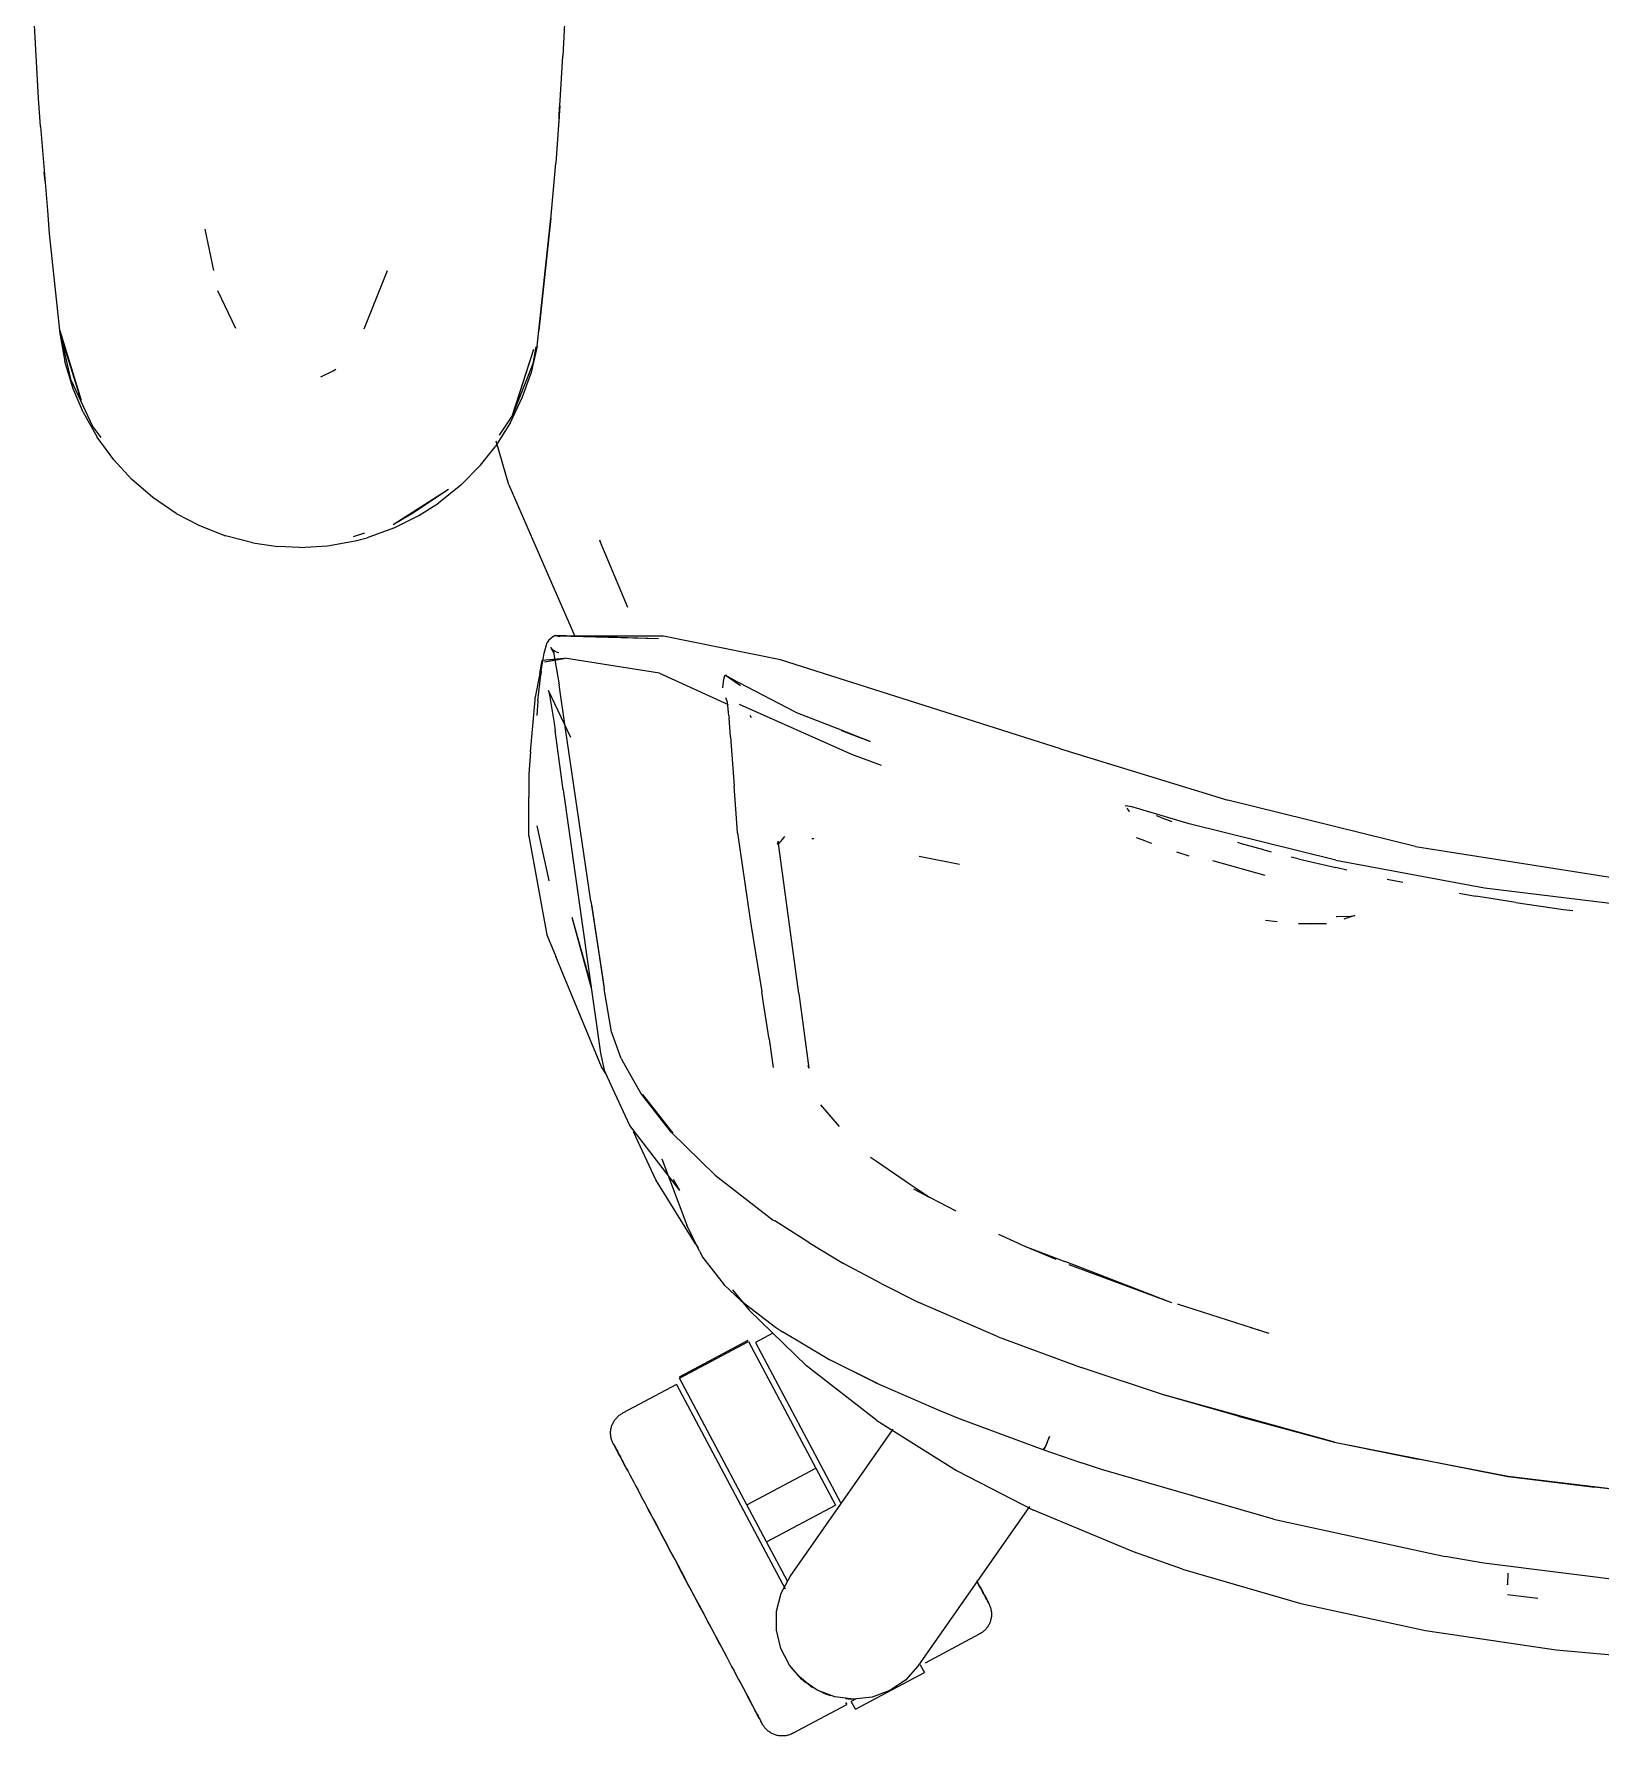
# Model space of a CAD drawing. Header units: millimetres. Extents: x 90978 to 295199, y -4084 to 97293.
# Drawn here: x 165506.9 to 165787.8, y 19747.1 to 20052.2 of the extents above; entities that cross this region are included whole.
import ezdxf

# ---------------------------------------------------------------- set-up
doc = ezdxf.new("R2010")
doc.units = ezdxf.units.MM
doc.header["$MEASUREMENT"] = 0
doc.layers.add('G-IMPT', color=8, linetype='CONTINUOUS', lineweight=9)
doc.layers.add('I-FURN', color=8, linetype='CONTINUOUS', lineweight=9)

msp = doc.modelspace()

# ---------------------------------------------------------------- linework, layer by layer
at = {"layer": 'G-IMPT'}
for p, q in [((165602.23, 20059.55), (165601.7, 20048.24)), ((165507.67, 20040.75), (165506.86, 20054.89)), ((165601.13, 20039.37), (165601.7, 20048.24)), ((165508, 20035.67), (165507.67, 20040.75)), ((165601.13, 20039.37), (165600.41, 20029.08)), ((165601, 20037.33), (165601.09, 20039.23)), ((165601, 20037.33), (165600.87, 20035.91)), ((165508, 20035.67), (165509.25, 20020.61)), ((165508.65, 20027.48), (165508.82, 20025.81)), ((165599.42, 20017.69), (165600.41, 20029.08)), ((165509.25, 20020.61), (165509.59, 20016.48)), ((165597.07, 19996.25), (165599.52, 20019.2)), ((165597.07, 19996.25), (165599.42, 20017.69)), ((165599.52, 20019.2), (165597.4, 19999.07)), ((165509.59, 20016.48), (165511.5, 19998.55)), ((165537.47, 20017.27), (165539.04, 20009.83)), ((165570.17, 20009.77), (165566.02, 19999.34)), ((165543.07, 19999.44), (165539.81, 20006.22)), ((165511.5, 19999.07), (165515.33, 19986.6)), ((165511.5, 19999.07), (165512.42, 19995.75)), ((165511.5, 19998.55), (165512.4, 19993.51)), ((165513.54, 19990.1), (165511.63, 19998.5)), ((165597.07, 19996.25), (165595.91, 19991.29)), ((165597.07, 19996.25), (165597.4, 19999.07)), ((165513.86, 19988.65), (165512.4, 19993.51)), ((165515.33, 19986.6), (165512.42, 19995.75)), ((165592.67, 19983.9), (165596.48, 19995.75)), ((165593.57, 19986.6), (165596.48, 19995.75)), ((165596.85, 19996.17), (165596.27, 19993.12)), ((165513.54, 19990.1), (165517.28, 19982.03)), ((165558.28, 19990.8), (165560.5, 19991.82)), ((165560.5, 19991.82), (165560.95, 19992.12)), ((165596.27, 19993.12), (165592.67, 19983.9)), ((165594.46, 19987.16), (165595.91, 19991.29)), ((165515.67, 19984.41), (165513.86, 19988.65)), ((165592.27, 19982.57), (165594.46, 19987.16)), ((165515.67, 19984.41), (165518.19, 19979.97)), ((165592.67, 19983.9), (165593.57, 19986.6)), ((165518.88, 19979.92), (165517.28, 19982.03)), ((165592.27, 19982.57), (165589.54, 19978.25)), ((165592.67, 19983.9), (165590.25, 19980.32)), ((165521.18, 19975.88), (165518.19, 19979.97)), ((165586.92, 19974.94), (165589.54, 19978.25)), ((165591.99, 19971.41), (165589.73, 19979.24)), ((165521.18, 19975.88), (165524.35, 19972.45)), ((165583.37, 19971.34), (165586.92, 19974.94)), ((165528.18, 19969.12), (165524.35, 19972.45)), ((165532.35, 19966.29), (165528.18, 19969.12)), ((165571.24, 19964.29), (165581.19, 19970.61)), ((165574.92, 19966.45), (165581.19, 19970.61)), ((165583.37, 19971.34), (165579.4, 19968.15)), ((165591.99, 19971.41), (165596.85, 19960.29)), ((165532.35, 19966.29), (165536.51, 19964.1)), ((165571.24, 19964.29), (165574.92, 19966.45)), ((165571.34, 19963.64), (165575.85, 19965.88)), ((165575.85, 19965.88), (165579.4, 19968.15)), ((165536.51, 19964.1), (165541.22, 19962.27)), ((165566.13, 19962.73), (165564.1, 19962.11)), ((165571.34, 19963.64), (165566.57, 19961.93)), ((165546.09, 19961.01), (165541.22, 19962.27)), ((165546.09, 19961.01), (165550.6, 19960.36)), ((165554.45, 19960.19), (165550.6, 19960.36)), ((165554.45, 19960.19), (165559.49, 19960.49)), ((165559.49, 19960.49), (165564.44, 19961.36)), ((165564.44, 19961.36), (165566.57, 19961.93)), ((165596.85, 19960.29), (165600.27, 19952.46)), ((165608.27, 19961.52), (165608.37, 19961.25)), ((165613.3, 19949.39), (165608.37, 19961.25)), ((165600.27, 19952.46), (165603.83, 19944.29)), ((165600.28, 19944.42), (165599.71, 19944.03)), ((165600.28, 19944.42), (165601.15, 19944.23)), ((165618.84, 19943.81), (165600.4, 19944.4)), ((165600.4, 19944.4), (165600.86, 19944.3)), ((165598.34, 19941.25), (165598.89, 19943.12)), ((165599.21, 19943.66), (165598.89, 19943.12)), ((165599.21, 19943.66), (165599.71, 19944.03)), ((165599.93, 19941.76), (165599.54, 19942.27)), ((165600.1, 19941.17), (165599.54, 19942.27)), ((165600.1, 19941.17), (165599.93, 19941.79)), ((165599.93, 19941.79), (165601.04, 19935.52)), ((165600.47, 19941.44), (165599.93, 19941.76)), ((165600.47, 19941.44), (165600.97, 19941.37)), ((165618.84, 19943.81), (165600.86, 19944.3)), ((165619.73, 19944.25), (165600.86, 19944.3)), ((165600.86, 19944.3), (165601.03, 19944.26)), ((165601.15, 19944.23), (165601.03, 19944.26)), ((165640.68, 19940.06), (165619.73, 19944.25)), ((165597.55, 19937.56), (165597.99, 19939.89)), ((165597.81, 19937.98), (165598.34, 19941.25)), ((165601.94, 19940.28), (165597.99, 19939.89)), ((165598.4, 19939.65), (165601.98, 19940.34)), ((165598.4, 19939.65), (165601.94, 19940.28)), ((165619.03, 19937.62), (165601.98, 19940.34)), ((165690.93, 19924.07), (165640.68, 19940.06)), ((165597.55, 19937.56), (165596.74, 19933.31)), ((165597.21, 19932.68), (165597.73, 19937.36)), ((165597.81, 19937.98), (165597.73, 19937.36)), ((165602.15, 19927.67), (165601.04, 19935.52)), ((165619.03, 19937.62), (165631.32, 19932.04)), ((165630.39, 19935.02), (165630.56, 19936.54)), ((165630.56, 19936.54), (165630.71, 19937.23)), ((165630.71, 19937.23), (165630.84, 19937.26)), ((165630.84, 19937.26), (165631, 19937.29)), ((165630.84, 19937.26), (165633.54, 19935.42)), ((165630.84, 19937.26), (165633.29, 19935.91)), ((165643.4, 19930.63), (165633.29, 19935.91)), ((165595.89, 19923.52), (165596.7, 19932.84)), ((165596.7, 19932.84), (165596.74, 19933.31)), ((165597.21, 19932.68), (165597, 19930.08)), ((165603.13, 19926.12), (165599.13, 19934.55)), ((165599.13, 19934.55), (165599.27, 19933.69)), ((165599.27, 19933.69), (165600.11, 19928.67)), ((165630.87, 19933.28), (165631.15, 19932.51)), ((165631.17, 19932.44), (165631.15, 19932.51)), ((165631.45, 19929.98), (165631.17, 19932.44)), ((165631.45, 19929.98), (165631.5, 19929.61)), ((165631.75, 19926.2), (165631.5, 19929.61)), ((165653.51, 19923.08), (165633.35, 19932)), ((165635.52, 19929.63), (165635.25, 19930.06)), ((165643.4, 19930.63), (165651.87, 19927.38)), ((165600.11, 19928.67), (165600.32, 19927.37)), ((165601.76, 19916.71), (165600.32, 19927.37)), ((165606.7, 19896.79), (165602.15, 19927.67)), ((165631.75, 19926.2), (165632.38, 19917.36)), ((165656.77, 19925.36), (165651.66, 19927.38)), ((165651.66, 19927.38), (165655.2, 19925.98)), ((165651.87, 19927.38), (165656.77, 19925.36)), ((165595.89, 19923.52), (165595.55, 19919.56)), ((165658.79, 19921.07), (165653.51, 19923.08)), ((165690.93, 19924.07), (165720.9, 19914.88)), ((165595.55, 19919.56), (165595.55, 19915.39)), ((165633, 19909.12), (165632.38, 19917.36)), ((165595.58, 19908.43), (165595.55, 19915.39)), ((165601.76, 19916.71), (165608.44, 19869.49)), ((165702.49, 19913.84), (165702.73, 19913.92)), ((165702.73, 19913.92), (165702.96, 19913.87)), ((165702.96, 19913.87), (165703.25, 19913.79)), ((165754.58, 19906.57), (165720.9, 19914.88)), ((165703.27, 19912.83), (165702.88, 19913.45)), ((165703.27, 19912.83), (165703.12, 19913.04)), ((165703.25, 19913.79), (165703.52, 19913.73)), ((165713.95, 19910.65), (165703.52, 19913.73)), ((165708.75, 19911.81), (165708.09, 19912.06)), ((165708.75, 19911.81), (165710.85, 19911.07)), ((165595.58, 19908.43), (165598.81, 19890.73)), ((165596.99, 19910.29), (165599.03, 19900.98)), ((165633.01, 19909.04), (165633, 19909.12)), ((165633.01, 19909.04), (165635.22, 19893.82)), ((165641.39, 19908.38), (165640.15, 19906.82)), ((165646.34, 19908.02), (165646.69, 19907.98)), ((165706.2, 19907.53), (165704.54, 19908.14)), ((165740.27, 19904.11), (165713.95, 19910.65)), ((165640.19, 19907.03), (165640.23, 19907.26)), ((165640.28, 19907.52), (165640.23, 19907.26)), ((165644.01, 19880.19), (165640.28, 19907.52)), ((165672.81, 19903.35), (165665.56, 19904.76)), ((165706.2, 19907.53), (165707.21, 19907.15)), ((165713.96, 19904.81), (165711.74, 19905.54)), ((165723.38, 19907.07), (165722.69, 19907.28)), ((165727.37, 19905.96), (165723.38, 19907.07)), ((165727.37, 19905.96), (165728.51, 19905.64)), ((165728.51, 19905.64), (165728.69, 19905.59)), ((165733.53, 19904.34), (165732.24, 19904.68)), ((165754.58, 19906.57), (165792.5, 19900.57)), ((165718.17, 19904.06), (165727.52, 19901.44)), ((165733.53, 19904.34), (165740.28, 19902.79)), ((165740.27, 19904.11), (165766.94, 19899.18)), ((165742.26, 19902.33), (165740.28, 19902.79)), ((165599.03, 19900.98), (165599.18, 19900.41)), ((165752.31, 19900.13), (165749.49, 19900.67)), ((165766.94, 19899.18), (165793.86, 19895.88)), ((165606.7, 19896.79), (165609.03, 19881.61)), ((165606.8, 19896.19), (165609.1, 19881.03)), ((165606.8, 19896.19), (165609.03, 19881.61)), ((165762.41, 19898.21), (165765.31, 19897.65)), ((165766.94, 19897.41), (165765.31, 19897.65)), ((165772.56, 19896.55), (165766.94, 19897.41)), ((165772.56, 19896.55), (165781.09, 19895.26)), ((165603.31, 19893.91), (165606.66, 19882.02)), ((165603.31, 19893.91), (165606.81, 19880.96)), ((165635.22, 19893.82), (165635.47, 19892.27)), ((165729.77, 19893.08), (165727.67, 19893.3)), ((165738.62, 19892.68), (165733.56, 19892.77)), ((165733.56, 19892.77), (165735.83, 19892.69)), ((165738.62, 19892.68), (165735.83, 19892.69)), ((165742.63, 19894), (165740.32, 19893.97)), ((165740.46, 19893.96), (165740.32, 19893.97)), ((165743.67, 19894.22), (165741.72, 19893.53)), ((165742.63, 19894), (165743.67, 19894.22)), ((165781.09, 19895.26), (165782.75, 19895.08)), ((165598.81, 19890.73), (165600.41, 19886.87)), ((165635.47, 19892.27), (165637.33, 19880.5)), ((165601.8, 19883.51), (165600.41, 19886.87)), ((165608.6, 19867.05), (165601.8, 19883.51)), ((165610.4, 19873.36), (165609.1, 19881.03)), ((165637.6, 19878.84), (165637.33, 19880.5)), ((165638.66, 19872), (165637.6, 19878.84)), ((165644.01, 19880.19), (165645.79, 19866.83)), ((165612.15, 19868.57), (165610.4, 19873.36)), ((165638.66, 19872), (165639.41, 19866.93)), ((165608.44, 19869.49), (165609.08, 19866.5)), ((165612.15, 19868.57), (165612.36, 19868.14)), ((165615.65, 19862.31), (165612.36, 19868.14)), ((165609.37, 19865.88), (165608.6, 19867.05)), ((165610.65, 19863.13), (165609.08, 19866.5)), ((165645.79, 19866.83), (165645.65, 19867.31)), ((165613.71, 19856.56), (165610.65, 19863.13)), ((165621.07, 19855.34), (165615.65, 19862.31)), ((165615.98, 19862.08), (165621.38, 19855.14)), ((165615.98, 19862.08), (165618.57, 19858.71)), ((165651.29, 19856.34), (165647.95, 19860.24)), ((165622.63, 19844.91), (165613.71, 19856.56)), ((165621.38, 19855.14), (165618.57, 19858.71)), ((165618.34, 19846.79), (165614.36, 19855.42)), ((165621.07, 19855.34), (165628.97, 19847.61)), ((165619.4, 19850.56), (165623.91, 19838.66)), ((165657.93, 19850.06), (165656.82, 19850.81)), ((165663.06, 19846.57), (165657.93, 19850.06)), ((165625.46, 19835.35), (165618.34, 19846.79)), ((165622.63, 19844.91), (165621.51, 19846.86)), ((165628.97, 19847.61), (165639.41, 19839.59)), ((165663.64, 19846.17), (165663.06, 19846.57)), ((165667.39, 19843.62), (165663.64, 19846.17)), ((165667.39, 19843.62), (165664.62, 19845.12)), ((165672.18, 19841.21), (165664.62, 19845.12)), ((165624.98, 19836.43), (165623.91, 19838.66)), ((165639.41, 19839.59), (165639.67, 19839.42)), ((165645.76, 19835.54), (165639.67, 19839.42)), ((165626.15, 19833.99), (165624.98, 19836.43)), ((165625.46, 19835.35), (165625.96, 19834.58)), ((165645.76, 19835.54), (165651.99, 19831.77)), ((165679.77, 19837.06), (165684.61, 19834.87)), ((165684.61, 19834.87), (165690.06, 19832.56)), ((165684.61, 19834.87), (165691.69, 19832.14)), ((165626.15, 19833.99), (165626.77, 19832.85)), ((165626.77, 19832.85), (165630.63, 19827.99)), ((165658.78, 19828.2), (165651.99, 19831.77)), ((165693.42, 19831.48), (165691.69, 19832.14)), ((165710.87, 19824.76), (165692.46, 19831.58)), ((165710.87, 19824.76), (165693.42, 19831.48)), ((165633.65, 19825.1), (165630.63, 19827.99)), ((165632.07, 19827.1), (165635.07, 19823.42)), ((165658.78, 19828.2), (165665.51, 19824.81)), ((165633.65, 19825.1), (165639.78, 19820.38)), ((165635.07, 19823.42), (165645.37, 19813.47)), ((165679.73, 19818.63), (165665.51, 19824.81)), ((165728.34, 19819.23), (165711.86, 19824.49)), ((165639.78, 19820.38), (165641.07, 19819.52)), ((165649.07, 19814.78), (165641.07, 19819.52)), ((165728.34, 19819.23), (165724.91, 19820.31)), ((165679.73, 19818.63), (165694.61, 19813.17)), ((165657.97, 19803.66), (165645.37, 19813.47)), ((165657.68, 19810.48), (165649.07, 19814.78)), ((165658.12, 19810.26), (165649.07, 19814.78)), ((165649.07, 19814.78), (165649.67, 19814.48)), ((165658.12, 19810.26), (165649.67, 19814.48)), ((165709.53, 19808.17), (165694.61, 19813.17)), ((165657.68, 19810.48), (165658.12, 19810.26)), ((165658.12, 19810.26), (165669.08, 19805.48)), ((165740.03, 19799.78), (165709.53, 19808.17)), ((165722.78, 19804.44), (165709.62, 19808.21)), ((165740.03, 19799.78), (165709.62, 19808.21)), ((165669.08, 19805.48), (165672.76, 19804.01)), ((165672.76, 19804.01), (165687.73, 19798.43)), ((165722.78, 19804.44), (165740.03, 19799.78)), ((165657.97, 19803.66), (165672.26, 19794.69)), ((165687.86, 19798.47), (165687.72, 19798.47)), ((165687.72, 19798.47), (165694.66, 19796.06)), ((165687.73, 19798.43), (165687.86, 19798.47)), ((165687.86, 19798.47), (165688.13, 19798.87)), ((165687.86, 19798.47), (165687.9, 19798.48)), ((165688.13, 19798.87), (165687.9, 19798.48)), ((165688.51, 19799.7), (165688.13, 19798.87)), ((165688.23, 19799.05), (165688.13, 19798.87)), ((165688.51, 19799.7), (165688.23, 19799.05)), ((165688.51, 19799.7), (165688.93, 19800.76)), ((165688.51, 19799.7), (165688.71, 19800.16)), ((165688.93, 19800.76), (165688.71, 19800.16)), ((165740.03, 19799.78), (165771.16, 19793.61)), ((165740.03, 19799.78), (165755.05, 19796.71)), ((165740.03, 19799.78), (165771.08, 19793.61)), ((165698.26, 19794.87), (165694.66, 19796.06)), ((165729.09, 19785.93), (165698.26, 19794.87)), ((165771.16, 19793.61), (165755.05, 19796.71)), ((165672.26, 19794.69), (165686.04, 19787.6)), ((165802.67, 19789.79), (165771.08, 19793.61)), ((165802.71, 19789.82), (165771.16, 19793.61)), ((165771.16, 19793.61), (165786.63, 19791.67)), ((165802.71, 19789.82), (165786.63, 19791.67)), ((165704.01, 19780.08), (165686.04, 19787.6)), ((165729.09, 19785.93), (165759.88, 19779.26)), ((165712.75, 19777), (165704.01, 19780.08)), ((165712.75, 19777), (165733.99, 19770.83)), ((165766.8, 19778.08), (165759.88, 19779.26)), ((165796.97, 19774.26), (165766.8, 19778.08)), ((165771.12, 19776.28), (165771.04, 19774.19)), ((165771.04, 19774.19), (165771.04, 19774.3)), ((165733.99, 19770.83), (165756.35, 19766.02)), ((165771.07, 19772.43), (165776.49, 19771.78)), ((165756.35, 19766.02), (165779.77, 19762.52)), ((165779.77, 19762.52), (165805.34, 19760.26))]:
    msp.add_line(p, q, dxfattribs=at)
at = {"layer": 'I-FURN'}
for p, q in [((165639.35, 19819.29), (165636.19, 19817.61)), ((165634.87, 19817.97), (165622.51, 19811.39)), ((165622.6, 19811.22), (165634.96, 19817.8)), ((165634.96, 19817.8), (165647.04, 19795.09)), ((165636.19, 19817.61), (165651.45, 19788.92)), ((165622.06, 19810.1), (165612.38, 19804.95)), ((165622.06, 19810.1), (165641.53, 19773.49)), ((165634.67, 19788.51), (165622.6, 19811.22)), ((165611.12, 19803.9), (165611.22, 19804.02)), ((165611.22, 19804.02), (165611.33, 19804.14)), ((165611.33, 19804.14), (165611.44, 19804.26)), ((165611.44, 19804.26), (165611.56, 19804.37)), ((165611.56, 19804.37), (165611.68, 19804.48)), ((165611.68, 19804.48), (165611.8, 19804.58)), ((165611.8, 19804.58), (165611.93, 19804.67)), ((165611.93, 19804.67), (165612.06, 19804.76)), ((165612.06, 19804.76), (165612.2, 19804.85)), ((165612.2, 19804.85), (165612.34, 19804.93)), ((165612.34, 19804.93), (165612.38, 19804.95)), ((165610.24, 19801.52), (165610.25, 19801.68)), ((165610.24, 19801.36), (165610.24, 19801.52)), ((165610.25, 19801.2), (165610.24, 19801.36)), ((165610.25, 19801.68), (165610.27, 19801.84)), ((165610.26, 19801.04), (165610.25, 19801.2)), ((165610.27, 19800.87), (165610.26, 19801.04)), ((165610.27, 19801.84), (165610.29, 19802)), ((165610.29, 19802), (165610.31, 19802.16)), ((165610.31, 19802.16), (165610.35, 19802.32)), ((165610.35, 19802.32), (165610.39, 19802.47)), ((165610.39, 19802.47), (165610.43, 19802.63)), ((165610.43, 19802.63), (165610.49, 19802.78)), ((165610.49, 19802.78), (165610.55, 19802.93)), ((165610.55, 19802.93), (165610.61, 19803.08)), ((165610.61, 19803.08), (165610.68, 19803.22)), ((165610.68, 19803.22), (165610.76, 19803.36)), ((165610.76, 19803.36), (165610.84, 19803.5)), ((165610.84, 19803.5), (165610.93, 19803.64)), ((165610.93, 19803.64), (165611.02, 19803.77)), ((165611.02, 19803.77), (165611.12, 19803.9)), ((165642.42, 19775.68), (165660.93, 19802.11)), ((165610.3, 19800.72), (165610.27, 19800.87)), ((165610.33, 19800.56), (165610.3, 19800.72)), ((165610.36, 19800.4), (165610.33, 19800.56)), ((165610.41, 19800.24), (165610.36, 19800.4)), ((165610.46, 19800.09), (165610.41, 19800.24)), ((165610.51, 19799.94), (165610.46, 19800.09)), ((165610.57, 19799.79), (165610.51, 19799.94)), ((165610.64, 19799.64), (165610.57, 19799.79)), ((165610.71, 19799.5), (165610.64, 19799.64)), ((165610.72, 19799.49), (165610.71, 19799.5)), ((165610.71, 19799.5), (165610.72, 19799.48)), ((165610.74, 19799.45), (165610.72, 19799.49)), ((165610.72, 19799.48), (165610.76, 19799.42)), ((165610.78, 19799.37), (165610.74, 19799.45)), ((165610.76, 19799.42), (165610.81, 19799.32)), ((165610.85, 19799.25), (165610.78, 19799.37)), ((165610.81, 19799.32), (165610.88, 19799.18)), ((165610.93, 19799.09), (165610.85, 19799.25)), ((165610.88, 19799.18), (165610.98, 19799)), ((165611.04, 19798.89), (165610.93, 19799.09)), ((165610.98, 19799), (165611.1, 19798.78)), ((165611.17, 19798.64), (165611.04, 19798.89)), ((165611.1, 19798.78), (165611.23, 19798.52)), ((165611.32, 19798.37), (165611.17, 19798.64)), ((165611.23, 19798.52), (165611.39, 19798.22)), ((165611.48, 19798.05), (165611.32, 19798.37)), ((165611.39, 19798.22), (165611.57, 19797.89)), ((165611.67, 19797.69), (165611.48, 19798.05)), ((165611.57, 19797.89), (165611.77, 19797.52)), ((165611.88, 19797.3), (165611.67, 19797.69)), ((165611.77, 19797.52), (165611.99, 19797.11)), ((165612.11, 19796.87), (165611.88, 19797.3)), ((165611.99, 19797.11), (165612.22, 19796.66)), ((165612.36, 19796.4), (165612.11, 19796.87)), ((165612.22, 19796.66), (165612.48, 19796.18)), ((165612.63, 19795.9), (165612.36, 19796.4)), ((165612.48, 19796.18), (165612.75, 19795.66)), ((165612.91, 19795.37), (165612.63, 19795.9)), ((165612.75, 19795.66), (165613.05, 19795.11)), ((165613.21, 19794.8), (165612.91, 19795.37)), ((165613.05, 19795.11), (165613.36, 19794.53)), ((165634.67, 19788.51), (165647.04, 19795.09)), ((165647.04, 19795.09), (165650.57, 19788.45)), ((165613.36, 19794.53), (165613.69, 19793.91)), ((165613.69, 19793.91), (165614.03, 19793.26)), ((165614.03, 19793.26), (165614.39, 19792.58)), ((165614.39, 19792.58), (165614.77, 19791.88)), ((165614.77, 19791.88), (165615.16, 19791.14)), ((165615.16, 19791.14), (165615.56, 19790.38)), ((165615.56, 19790.38), (165615.98, 19789.59)), ((165615.98, 19789.59), (165616.41, 19788.78)), ((165616.41, 19788.78), (165616.86, 19787.94)), ((165617.1, 19787.48), (165616.65, 19788.33)), ((165616.86, 19787.94), (165617.31, 19787.09)), ((165617.56, 19786.62), (165617.1, 19787.48)), ((165617.31, 19787.09), (165617.78, 19786.21)), ((165618.03, 19785.73), (165617.56, 19786.62)), ((165617.78, 19786.21), (165618.26, 19785.31)), ((165618.52, 19784.82), (165618.03, 19785.73)), ((165638.21, 19781.87), (165634.67, 19788.51)), ((165638.21, 19781.87), (165650.57, 19788.45)), ((165685.37, 19788.22), (165665.35, 19759.63)), ((165618.26, 19785.31), (165618.74, 19784.4)), ((165619.01, 19783.9), (165618.52, 19784.82)), ((165618.74, 19784.4), (165619.24, 19783.47)), ((165619.51, 19782.96), (165619.01, 19783.9)), ((165619.24, 19783.47), (165619.74, 19782.53)), ((165620.01, 19782.01), (165619.51, 19782.96)), ((165619.74, 19782.53), (165620.25, 19781.57)), ((165620.52, 19781.05), (165620.01, 19782.01)), ((165620.25, 19781.57), (165620.76, 19780.6)), ((165621.04, 19780.07), (165620.52, 19781.05)), ((165620.76, 19780.6), (165621.28, 19779.62)), ((165621.56, 19779.09), (165621.04, 19780.07)), ((165621.28, 19779.62), (165621.81, 19778.64)), ((165641.96, 19774.82), (165638.21, 19781.87)), ((165622.09, 19778.1), (165621.56, 19779.09)), ((165621.81, 19778.64), (165622.34, 19777.64)), ((165622.62, 19777.1), (165622.09, 19778.1)), ((165622.34, 19777.64), (165622.87, 19776.64)), ((165623.15, 19776.1), (165622.62, 19777.1)), ((165622.87, 19776.64), (165623.4, 19775.64)), ((165623.69, 19775.1), (165623.15, 19776.1)), ((165623.4, 19775.64), (165623.93, 19774.63)), ((165624.22, 19774.09), (165623.69, 19775.1)), ((165623.93, 19774.63), (165624.47, 19773.63)), ((165624.76, 19773.09), (165624.22, 19774.09)), ((165624.47, 19773.63), (165625, 19772.62)), ((165640.83, 19772.7), (165642.42, 19775.68)), ((165675.86, 19774.95), (165676.15, 19774.42)), ((165676.29, 19774.14), (165676.02, 19774.66)), ((165676.15, 19774.42), (165676.41, 19773.92)), ((165676.55, 19773.66), (165676.29, 19774.14)), ((165676.41, 19773.92), (165676.66, 19773.45)), ((165676.79, 19773.22), (165676.55, 19773.66)), ((165676.66, 19773.45), (165676.89, 19773.02)), ((165625.29, 19772.08), (165624.76, 19773.09)), ((165625, 19772.62), (165625.54, 19771.62)), ((165625.82, 19771.08), (165625.29, 19772.08)), ((165625.54, 19771.62), (165626.07, 19770.63)), ((165626.35, 19770.09), (165625.82, 19771.08)), ((165626.07, 19770.63), (165626.59, 19769.64)), ((165640, 19769.44), (165640.83, 19772.7)), ((165677, 19772.81), (165676.79, 19773.22)), ((165676.89, 19773.02), (165677.1, 19772.63)), ((165677.2, 19772.43), (165677, 19772.81)), ((165677.1, 19772.63), (165677.29, 19772.27)), ((165677.38, 19772.1), (165677.2, 19772.43)), ((165677.29, 19772.27), (165677.46, 19771.96)), ((165677.54, 19771.8), (165677.38, 19772.1)), ((165677.46, 19771.96), (165677.61, 19771.68)), ((165677.68, 19771.54), (165677.54, 19771.8)), ((165677.61, 19771.68), (165677.73, 19771.44)), ((165677.79, 19771.32), (165677.68, 19771.54)), ((165677.73, 19771.44), (165677.84, 19771.23)), ((165677.89, 19771.14), (165677.79, 19771.32)), ((165677.84, 19771.23), (165677.93, 19771.07)), ((165677.96, 19771), (165677.89, 19771.14)), ((165677.93, 19771.07), (165677.99, 19770.95)), ((165678.02, 19770.9), (165677.96, 19771)), ((165677.99, 19770.95), (165678.03, 19770.87)), ((165678.05, 19770.84), (165678.02, 19770.9)), ((165678.03, 19770.87), (165678.06, 19770.83)), ((165678.06, 19770.82), (165678.05, 19770.84)), ((165678.06, 19770.83), (165678.06, 19770.82)), ((165678.06, 19770.82), (165678.13, 19770.68)), ((165678.13, 19770.68), (165678.2, 19770.53)), ((165678.2, 19770.53), (165678.26, 19770.38)), ((165678.26, 19770.38), (165678.32, 19770.23)), ((165626.88, 19769.1), (165626.35, 19770.09)), ((165626.59, 19769.64), (165627.12, 19768.65)), ((165627.4, 19768.12), (165626.88, 19769.1)), ((165627.12, 19768.65), (165627.63, 19767.68)), ((165627.91, 19767.16), (165627.4, 19768.12)), ((165627.63, 19767.68), (165628.15, 19766.71)), ((165639.98, 19766.06), (165640, 19769.44)), ((165678.23, 19767.39), (165678.16, 19767.24)), ((165678.29, 19767.54), (165678.23, 19767.39)), ((165678.34, 19767.69), (165678.29, 19767.54)), ((165678.32, 19770.23), (165678.36, 19770.08)), ((165678.38, 19767.85), (165678.34, 19767.69)), ((165678.36, 19770.08), (165678.41, 19769.92)), ((165678.42, 19768.01), (165678.38, 19767.85)), ((165678.41, 19769.92), (165678.44, 19769.76)), ((165678.46, 19768.16), (165678.42, 19768.01)), ((165678.44, 19769.76), (165678.47, 19769.61)), ((165678.49, 19768.32), (165678.46, 19768.16)), ((165678.47, 19769.61), (165678.5, 19769.45)), ((165678.51, 19768.48), (165678.49, 19768.32)), ((165678.5, 19769.45), (165678.52, 19769.29)), ((165678.52, 19768.64), (165678.51, 19768.48)), ((165678.52, 19769.29), (165678.53, 19769.13)), ((165678.53, 19768.8), (165678.52, 19768.64)), ((165678.53, 19769.13), (165678.53, 19768.96)), ((165678.53, 19768.96), (165678.53, 19768.8)), ((165628.42, 19766.2), (165627.91, 19767.16)), ((165628.15, 19766.71), (165628.65, 19765.76)), ((165628.92, 19765.25), (165628.42, 19766.2)), ((165628.65, 19765.76), (165629.15, 19764.82)), ((165629.42, 19764.32), (165628.92, 19765.25)), ((165629.15, 19764.82), (165629.64, 19763.9)), ((165629.9, 19763.41), (165629.42, 19764.32)), ((165640.77, 19762.78), (165639.98, 19766.06)), ((165666.71, 19760.22), (165676.39, 19765.37)), ((165676.43, 19765.39), (165676.39, 19765.37)), ((165676.57, 19765.47), (165676.43, 19765.39)), ((165676.71, 19765.56), (165676.57, 19765.47)), ((165676.84, 19765.65), (165676.71, 19765.56)), ((165676.97, 19765.74), (165676.84, 19765.65)), ((165677.1, 19765.85), (165676.97, 19765.74)), ((165677.22, 19765.95), (165677.1, 19765.85)), ((165677.33, 19766.06), (165677.22, 19765.95)), ((165677.45, 19766.18), (165677.33, 19766.06)), ((165677.55, 19766.3), (165677.45, 19766.18)), ((165677.66, 19766.42), (165677.55, 19766.3)), ((165677.75, 19766.55), (165677.66, 19766.42)), ((165677.85, 19766.68), (165677.75, 19766.55)), ((165677.93, 19766.82), (165677.85, 19766.68)), ((165678.02, 19766.96), (165677.93, 19766.82)), ((165678.09, 19767.1), (165678.02, 19766.96)), ((165678.16, 19767.24), (165678.09, 19767.1)), ((165629.64, 19763.9), (165630.12, 19763)), ((165630.12, 19763), (165630.59, 19762.11)), ((165630.59, 19762.11), (165631.06, 19761.24)), ((165631.06, 19761.24), (165631.51, 19760.39)), ((165642.31, 19759.78), (165640.77, 19762.78)), ((165631.51, 19760.39), (165631.94, 19759.57)), ((165631.94, 19759.57), (165632.37, 19758.77)), ((165632.37, 19758.77), (165632.78, 19757.99)), ((165644.53, 19757.24), (165642.31, 19759.78)), ((165642.52, 19759.5), (165643.67, 19758.08)), ((165654.14, 19751.9), (165666.51, 19758.47)), ((165665.35, 19759.63), (165663.09, 19757.12)), ((165665.81, 19759.78), (165665.76, 19759.87)), ((165665.76, 19759.87), (165666.51, 19758.47)), ((165632.78, 19757.99), (165633.18, 19757.24)), ((165633.18, 19757.24), (165633.57, 19756.52)), ((165633.57, 19756.52), (165633.93, 19755.83)), ((165633.93, 19755.83), (165634.29, 19755.16)), ((165634.29, 19755.16), (165634.62, 19754.53)), ((165643.67, 19758.08), (165646.46, 19755.79)), ((165647.3, 19755.31), (165644.53, 19757.24)), ((165650.44, 19754.09), (165647.3, 19755.31)), ((165660.3, 19755.22), (165657.14, 19754.05)), ((165663.09, 19757.12), (165660.3, 19755.22)), ((165634.62, 19754.53), (165634.94, 19753.93)), ((165635.11, 19753.62), (165634.8, 19754.2)), ((165634.94, 19753.93), (165635.25, 19753.36)), ((165635.4, 19753.07), (165635.11, 19753.62)), ((165635.25, 19753.36), (165635.53, 19752.82)), ((165635.68, 19752.55), (165635.4, 19753.07)), ((165635.53, 19752.82), (165635.8, 19752.32)), ((165635.93, 19752.07), (165635.68, 19752.55)), ((165635.8, 19752.32), (165636.05, 19751.86)), ((165642.89, 19747.56), (165652.58, 19752.71)), ((165653.79, 19753.66), (165650.44, 19754.09)), ((165652.38, 19753.08), (165652.58, 19752.71)), ((165654.16, 19753.69), (165653.4, 19753.29)), ((165654.14, 19751.9), (165653.4, 19753.29)), ((165653.4, 19753.29), (165653.45, 19753.21)), ((165657.14, 19754.05), (165653.79, 19753.66)), ((165636.17, 19751.62), (165635.93, 19752.07)), ((165636.05, 19751.86), (165636.27, 19751.43)), ((165636.39, 19751.21), (165636.17, 19751.62)), ((165636.27, 19751.43), (165636.48, 19751.03)), ((165636.59, 19750.84), (165636.39, 19751.21)), ((165636.48, 19751.03), (165636.67, 19750.68)), ((165636.77, 19750.5), (165636.59, 19750.84)), ((165636.67, 19750.68), (165636.84, 19750.36)), ((165636.92, 19750.2), (165636.77, 19750.5)), ((165636.84, 19750.36), (165636.99, 19750.08)), ((165637.06, 19749.95), (165636.92, 19750.2)), ((165636.99, 19750.08), (165637.12, 19749.84)), ((165637.18, 19749.73), (165637.06, 19749.95)), ((165637.12, 19749.84), (165637.22, 19749.64)), ((165637.27, 19749.55), (165637.18, 19749.73)), ((165637.22, 19749.64), (165637.31, 19749.48)), ((165637.35, 19749.41), (165637.27, 19749.55)), ((165637.31, 19749.48), (165637.38, 19749.36)), ((165637.4, 19749.31), (165637.35, 19749.41)), ((165637.38, 19749.36), (165637.42, 19749.27)), ((165637.43, 19749.25), (165637.4, 19749.31)), ((165637.42, 19749.27), (165637.44, 19749.23)), ((165637.44, 19749.23), (165637.43, 19749.25)), ((165637.46, 19749.19), (165637.44, 19749.23)), ((165637.44, 19749.23), (165637.44, 19749.23)), ((165637.54, 19749.05), (165637.46, 19749.19)), ((165637.63, 19748.91), (165637.54, 19749.05)), ((165637.72, 19748.78), (165637.63, 19748.91)), ((165637.82, 19748.65), (165637.72, 19748.78)), ((165637.92, 19748.52), (165637.82, 19748.65)), ((165638.03, 19748.4), (165637.92, 19748.52)), ((165638.14, 19748.28), (165638.03, 19748.4)), ((165638.25, 19748.17), (165638.14, 19748.28)), ((165638.37, 19748.06), (165638.25, 19748.17)), ((165638.5, 19747.96), (165638.37, 19748.06)), ((165638.62, 19747.86), (165638.5, 19747.96)), ((165638.76, 19747.77), (165638.62, 19747.86)), ((165638.89, 19747.68), (165638.76, 19747.77)), ((165639.03, 19747.6), (165638.89, 19747.68)), ((165639.17, 19747.53), (165639.03, 19747.6)), ((165639.32, 19747.46), (165639.17, 19747.53)), ((165639.47, 19747.39), (165639.32, 19747.46)), ((165639.62, 19747.33), (165639.47, 19747.39)), ((165639.77, 19747.28), (165639.62, 19747.33)), ((165639.92, 19747.23), (165639.77, 19747.28)), ((165640.08, 19747.19), (165639.92, 19747.23)), ((165640.24, 19747.16), (165640.08, 19747.19)), ((165640.4, 19747.13), (165640.24, 19747.16)), ((165640.56, 19747.11), (165640.4, 19747.13)), ((165640.72, 19747.1), (165640.56, 19747.11)), ((165640.88, 19747.09), (165640.72, 19747.1)), ((165641.04, 19747.09), (165640.88, 19747.09)), ((165641.2, 19747.09), (165641.04, 19747.09)), ((165641.36, 19747.1), (165641.2, 19747.09)), ((165641.52, 19747.12), (165641.36, 19747.1)), ((165641.68, 19747.14), (165641.52, 19747.12)), ((165641.84, 19747.17), (165641.68, 19747.14)), ((165641.99, 19747.21), (165641.84, 19747.17)), ((165642.15, 19747.25), (165641.99, 19747.21)), ((165642.3, 19747.3), (165642.15, 19747.25)), ((165642.46, 19747.36), (165642.3, 19747.3)), ((165642.6, 19747.42), (165642.46, 19747.36)), ((165642.75, 19747.49), (165642.6, 19747.42)), ((165642.89, 19747.56), (165642.75, 19747.49))]:
    msp.add_line(p, q, dxfattribs=at)
for points in [[(165645.25, 19756.63), (165644.83, 19756.96), (165644.4, 19757.3), (165644.01, 19757.73)], [(165654.16, 19753.69), (165653.93, 19753.69), (165653.39, 19753.68), (165652.72, 19753.72), (165652.35, 19753.76)]]:
    msp.add_open_spline(points, degree=3, dxfattribs=at)
msp.add_open_spline([(165649.74, 19754.29), (165649.27, 19754.43), (165648.65, 19754.65), (165648.01, 19754.95), (165647.85, 19755.03)], degree=3, knots=[-0.6, -0.6, -0.6, -0.6, -0.5, -0.4680239, -0.4680239, -0.4680239, -0.4680239], dxfattribs=at)

doc.saveas('drawing.dxf')
